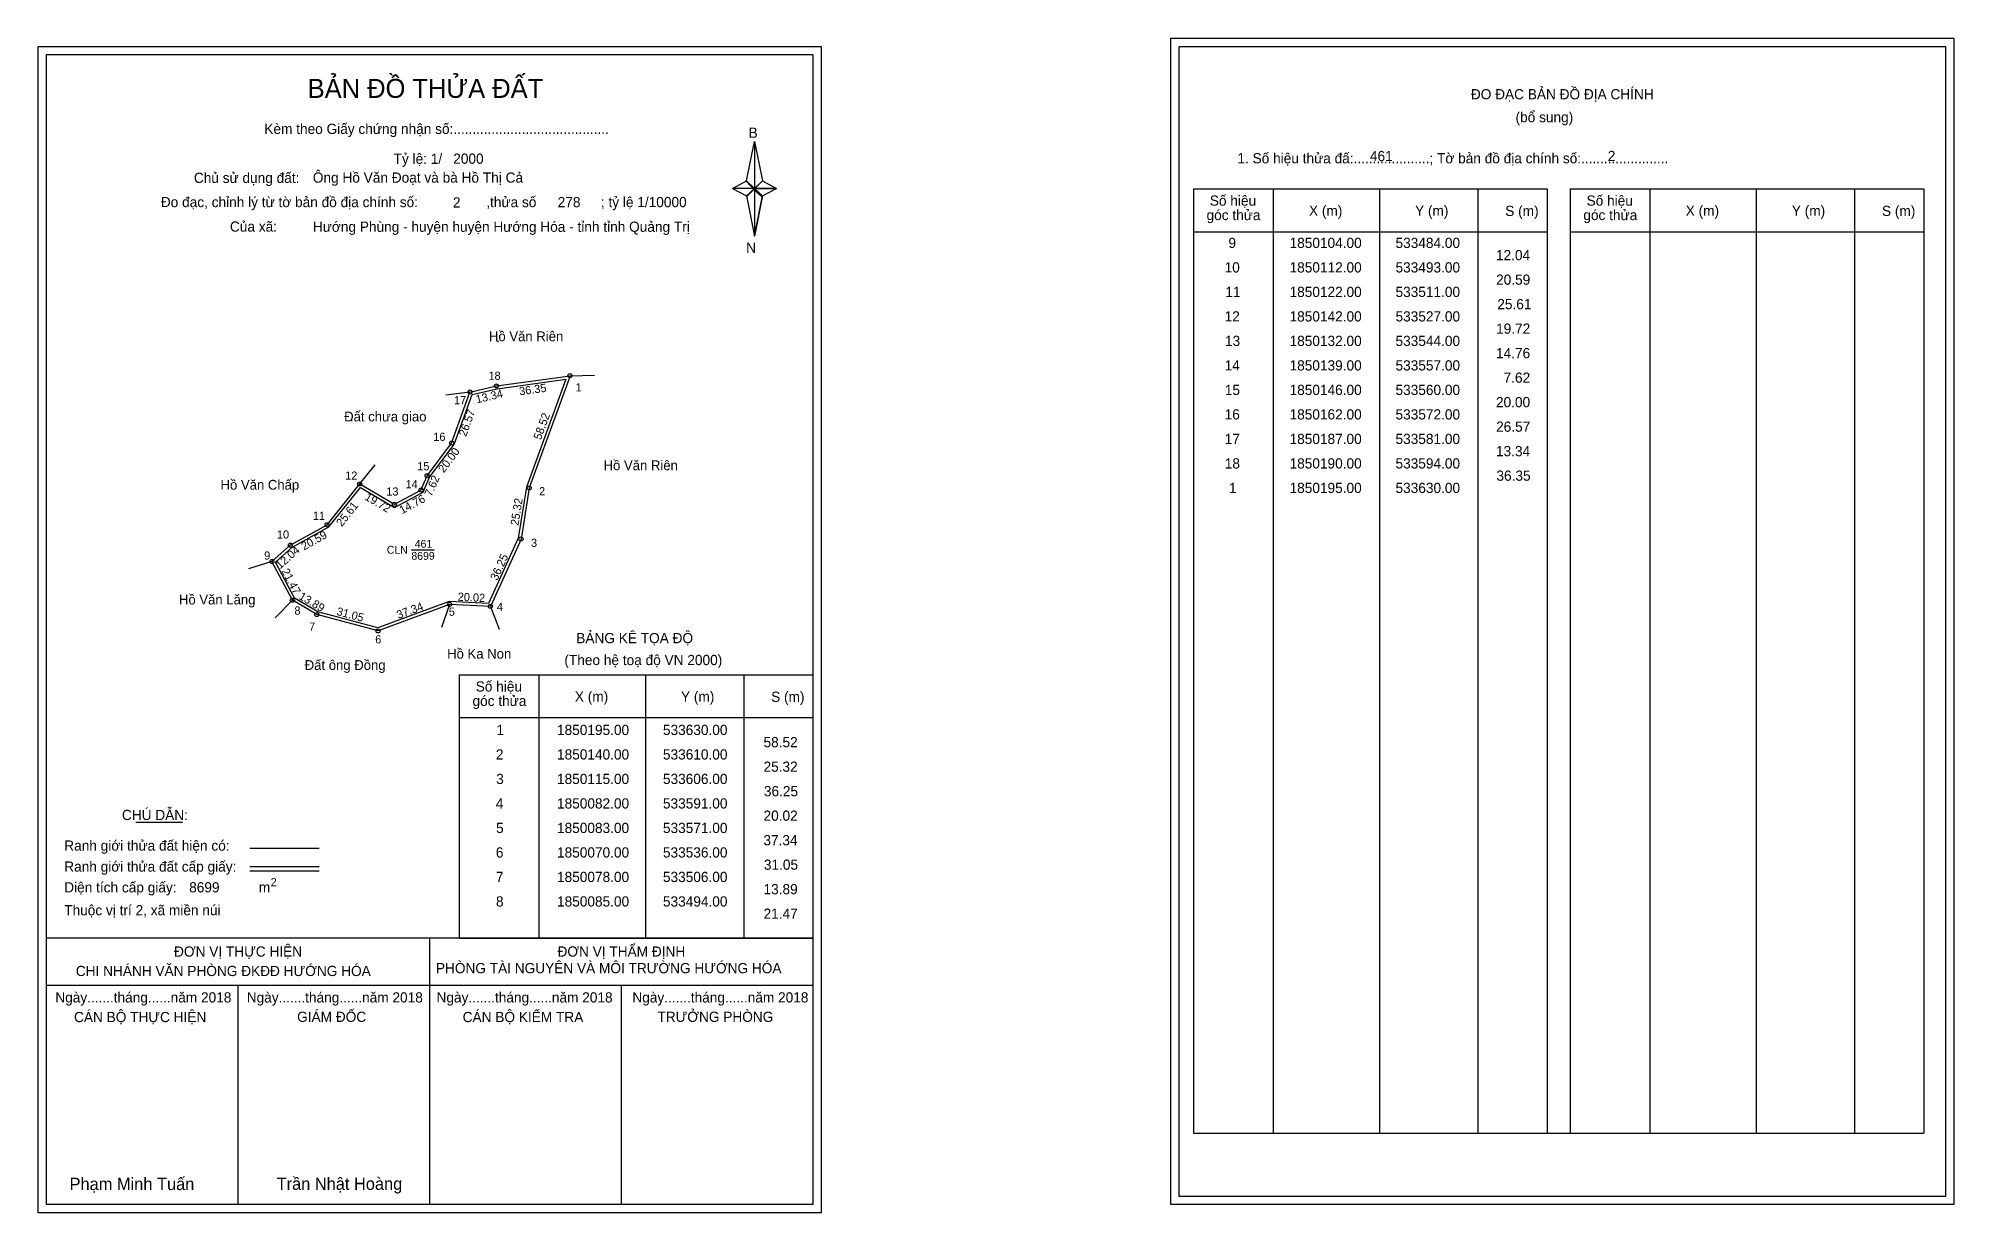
# Model space of a CAD drawing. Extents: x 533370 to 534308, y 1849785 to 1850360.
import ezdxf

# ---------------------------------------------------------------- set-up
doc = ezdxf.new("R2010")
doc.units = 0
for name, color, linetype in [('Level 1', 7, 'Continuous'), ('Level 10', 7, 'Continuous'), ('Level 11', 7, 'Continuous'), ('Level 13', 7, 'Continuous'), ('Level 27', 7, 'Continuous'), ('Level 3', 7, 'Continuous'), ('Level 36', 7, 'Continuous'), ('Level 49', 7, 'Continuous'), ('Level 53', 7, 'Continuous'), ('Level 55', 7, 'Continuous'), ('Level 6', 7, 'Continuous'), ('Level 60', 7, 'Continuous'), ('Level 63', 7, 'Continuous'), ('Level 9', 7, 'Continuous')]:
    doc.layers.add(name, color=color, linetype=linetype)

msp = doc.modelspace()

# ---------------------------------------------------------------- linework, layer by layer
at = {"layer": 'Level 1'}
for p, q in [((533373.59, 1850352.23), (533373.59, 1850352.23)), ((533928.24, 1850356.23), (533928.24, 1850356.23)), ((533716.44, 1850290.46), (533720.37, 1850309.74)), ((533720.37, 1850309.74), (533720.37, 1850286.69)), ((533720.37, 1850309.74), (533724.31, 1850290.46)), ((533709.55, 1850286.69), (533716.44, 1850290.46)), ((533716.44, 1850290.46), (533720.37, 1850286.69)), ((533720.08, 1850286.26), (533716.44, 1850290.02)), ((533720.37, 1850286.69), (533716.44, 1850283.01)), ((533724.01, 1850290.02), (533720.08, 1850286.26)), ((533720.08, 1850286.26), (533724.01, 1850290.02)), ((533724.31, 1850290.46), (533720.37, 1850286.69)), ((533720.37, 1850286.69), (533720.37, 1850263.29)), ((533720.37, 1850286.69), (533731.19, 1850286.69)), ((533720.37, 1850286.69), (533724.31, 1850283.01)), ((533724.31, 1850283.01), (533731.19, 1850286.69)), ((533935.3, 1850286.52), (534108.51, 1850286.52)), ((533974.48, 1849823.99), (533974.48, 1850286.52)), ((534026.63, 1849823.99), (534026.63, 1850286.52)), ((534074.57, 1850286.52), (534074.57, 1849823.99)), ((534108.51, 1850286.52), (534108.51, 1849823.99)), ((534119.82, 1850286.52), (534293.02, 1850286.52)), ((534159, 1849823.99), (534159, 1850286.52)), ((534211.14, 1849823.99), (534211.14, 1850286.52)), ((534259.09, 1850286.52), (534259.09, 1849823.99)), ((534293.02, 1850286.52), (534293.02, 1849823.99)), ((533720.08, 1850286.26), (533716.44, 1850282.57)), ((533716.44, 1850282.57), (533720.08, 1850286.26)), ((533716.44, 1850283.01), (533720.37, 1850263.29)), ((533724.01, 1850282.57), (533720.08, 1850286.26)), ((533724.31, 1850283.01), (533720.37, 1850263.29)), ((533935.3, 1850265.46), (534108.51, 1850265.46)), ((534119.82, 1850265.46), (534293.02, 1850265.46)), ((533575.78, 1850048.57), (533748.98, 1850048.57)), ((533614.96, 1849919.52), (533614.96, 1850048.57)), ((533667.1, 1849919.52), (533667.1, 1850048.57)), ((533715.05, 1850048.57), (533715.05, 1849919.52)), ((533575.78, 1850027.52), (533748.98, 1850027.52)), ((533417.43, 1849976.36), (533440.23, 1849976.36)), ((533473.16, 1849963.55), (533507.18, 1849963.55)), ((533473.16, 1849954.65), (533507.18, 1849954.65)), ((533473.16, 1849952.46), (533507.18, 1849952.46)), ((533587.25, 1849919.52), (533373.59, 1849919.52)), ((533748.98, 1849919.52), (533539.3, 1849919.52)), ((533561.29, 1849789.08), (533561.29, 1849919.52)), ((533575.78, 1849919.52), (533748.98, 1849919.52)), ((533748.99, 1849896.42), (533373.59, 1849896.42)), ((533467.44, 1849789.08), (533467.44, 1849896.42)), ((533655.14, 1849789.08), (533655.14, 1849896.42)), ((533935.3, 1849823.99), (534293.02, 1849823.99)), ((534303.64, 1849793.08), (534303.64, 1849793.08)), ((533748.98, 1849789.08), (533748.98, 1849789.08))]:
    msp.add_line(p, q, dxfattribs=at)
for points in [[(533716.44, 1850290.46), (533720.37, 1850309.74), (533720.37, 1850286.69)], [(533709.55, 1850286.69), (533716.44, 1850283.01), (533720.37, 1850286.69)], [(533720.37, 1850286.69), (533724.31, 1850290.46), (533731.19, 1850286.69)], [(533720.37, 1850286.69), (533720.37, 1850263.29), (533724.31, 1850283.01)]]:
    msp.add_lwpolyline(points, close=True, dxfattribs=at)
at = {"layer": 'Level 10'}
for points in [[(533494, 1850085), (533484, 1850104), (533493, 1850112), (533511, 1850122), (533527, 1850142), (533544, 1850132), (533557, 1850139), (533560, 1850146), (533572, 1850162), (533581, 1850187), (533594, 1850190), (533630, 1850195), (533610, 1850140), (533606, 1850115), (533591, 1850082), (533571, 1850083), (533536, 1850070), (533506, 1850078)], [(533495.05, 1850086.01), (533485.75, 1850103.68), (533493.81, 1850110.85), (533511.92, 1850120.91), (533527.34, 1850140.18), (533543.97, 1850130.39), (533558.09, 1850138), (533561.22, 1850145.29), (533573.25, 1850161.33), (533582.06, 1850185.81), (533594.25, 1850188.62), (533627.89, 1850193.29), (533608.64, 1850140.35), (533604.65, 1850115.41), (533590.12, 1850083.45), (533570.78, 1850084.41), (533535.93, 1850071.47), (533506.54, 1850079.3)]]:
    msp.add_lwpolyline(points, close=True, dxfattribs=at)
at = {"layer": 'Level 11'}
for centre in [(533630, 1850195), (533581, 1850187), (533594, 1850190), (533572, 1850162), (533560, 1850146), (533527, 1850142), (533557, 1850139), (533610, 1850140), (533544, 1850132), (533511, 1850122), (533493, 1850112), (533606, 1850115), (533484, 1850104), (533494, 1850085), (533494, 1850085), (533571, 1850083), (533591, 1850082), (533506, 1850078), (533536, 1850070)]:
    msp.add_circle(centre, 1, dxfattribs=at)
at = {"layer": 'Level 27'}
for p, q in [((533630, 1850195), (533642, 1850195.26)), ((533581, 1850187), (533569.1, 1850185.49)), ((533527, 1850142), (533534.5, 1850151.37)), ((533484, 1850104), (533472.55, 1850100.42)), ((533494, 1850085), (533485.67, 1850076.36)), ((533571, 1850083), (533567.13, 1850071.64)), ((533591, 1850082), (533595.31, 1850070.8))]:
    msp.add_line(p, q, dxfattribs=at)
at = {"layer": 'Level 3'}
for p, q in [((533935.3, 1850286.52), (533935.3, 1849823.99)), ((534119.82, 1850286.52), (534119.82, 1849823.99)), ((533575.78, 1850048.57), (533575.78, 1849919.52))]:
    msp.add_line(p, q, dxfattribs=at)
at = {"layer": 'Level 63'}
for points in [[(533369.59, 1850356.23), (533752.99, 1850356.23), (533752.99, 1849785.08), (533369.59, 1849785.08)], [(533373.59, 1850352.23), (533748.99, 1850352.23), (533748.99, 1849789.08), (533373.59, 1849789.08)], [(533924.24, 1850360.23), (534307.64, 1850360.23), (534307.64, 1849789.08), (533924.24, 1849789.08)], [(533928.24, 1850356.23), (534303.64, 1850356.23), (534303.64, 1849793.08), (533928.24, 1849793.08)]]:
    msp.add_lwpolyline(points, close=True, dxfattribs=at)
at = {"layer": 'Level 9'}
msp.add_line((533552.29, 1850109.71), (533563.41, 1850109.71), dxfattribs=at)

# ---------------------------------------------------------------- texts
at = {"layer": 'Level 1'}
for s, height, p in [('BẢN ĐỒ THỬA ĐẤT', 9.3313, (533501.52, 1850331.04)), ('ĐO ĐẠC BẢN ĐỒ ĐỊA CHÍNH', 5, (534071.19, 1850330.35)), ('(bổ sung)', 5, (534093.07, 1850319.11)), ('Kèm theo Giấy chứng nhận số:.........................................', 5, (533480.29, 1850313.38)), ('B', 5, (533717.46, 1850311.5)), ('1. Số hiệu thửa đấ:....................; Tờ bản đồ địa chính số:.......................', 5, (533956.85, 1850298.99)), ('Chủ sử dụng đất:', 5, (533445.77, 1850289.39)), ('Đo đạc, chỉnh lý từ tờ bản đồ địa chính số:                  ,thửa số                 ; tỷ lệ 1/10000', 5, (533429.6, 1850277.53)), ('Số hiệu', 5, (533943.33, 1850278.25)), ('X (m)', 5, (533991.9, 1850273.3)), ('Y (m)', 5, (534043.85, 1850273.3)), ('S (m)', 5, (534088.01, 1850273.2)), ('Số hiệu', 5, (534127.85, 1850278.25)), ('X (m)', 5, (534176.41, 1850273.3)), ('Y (m)', 5, (534228.37, 1850273.3)), ('S (m)', 5, (534272.52, 1850273.2)), ('Của xã:', 5, (533463.45, 1850265.53)), ('góc thửa', 5, (533941.75, 1850271.19)), ('góc thửa', 5, (534126.26, 1850271.19)), ('N', 5, (533716.26, 1850255.16)), ('BẢNG KÊ TỌA ĐỘ', 5, (533633.05, 1850063.98)), ('(Theo hệ toạ độ VN 2000)', 5, (533627.24, 1850053.26)), ('Số hiệu', 5, (533583.81, 1850040.31)), ('góc thửa', 5, (533582.23, 1850033.25)), ('X (m)', 5, (533632.37, 1850035.36)), ('Y (m)', 5, (533684.33, 1850035.36)), ('S (m)', 5, (533728.48, 1850035.26)), ('CHÚ DẪN:', 5, (533410.55, 1849977.37)), ('Ranh giới thửa đất hiện có:', 5, (533382.29, 1849962.37)), ('Ranh giới thửa đất cấp giấy:', 5, (533382.29, 1849952.09)), ('2', 4, (533483.39, 1849944.99)), ('Diện tích cấp giấy:', 5, (533382.29, 1849941.93)), ('m', 5, (533477.6, 1849941.97)), ('Thuộc vị trí 2, xã miền núi', 5, (533382.29, 1849930.73)), ('ĐƠN VỊ THỰC HIỆN', 5, (533436.06, 1849910.49)), ('ĐƠN VỊ THẨM ĐỊNH', 5, (533623.86, 1849910.49)), ('CHI NHÁNH VĂN PHÒNG ĐKĐĐ HƯỚNG HÓA', 5, (533387.97, 1849900.97)), ('PHÒNG TÀI NGUYÊN VÀ MÔI TRƯỜNG HƯỚNG HÓA', 5, (533564.31, 1849902.35)), ('Ngày.......tháng......năm 2018', 5, (533377.92, 1849888.02)), ('Ngày.......tháng......năm 2018', 5, (533471.67, 1849888.02)), ('Ngày.......tháng......năm 2018', 5, (533564.62, 1849888.02)), ('Ngày.......tháng......năm 2018', 5, (533660.53, 1849888.02)), ('CÁN BỘ THỰC HIỆN', 5, (533387.09, 1849878.39)), ('GIÁM ĐỐC', 5, (533496.35, 1849878.51)), ('CÁN BỘ KIỂM TRA', 5, (533577.43, 1849878.39)), ('TRƯỞNG PHÒNG', 5, (533672.81, 1849878.51)), ('Phạm Minh Tuấn', 6, (533384.91, 1849796.16)), ('Trần Nhật Hoàng', 6, (533486.29, 1849796.26))]:
    msp.add_text(s, height=height, dxfattribs=at).set_placement(p)
at = {"layer": 'Level 11'}
msp.add_text('Tỷ lệ: 1/', height=5, dxfattribs=at).set_placement((533543.6, 1850298.75))
at = {"layer": 'Level 13'}
for s, p in [('CLN', (533540.27, 1850107.79)), ('8699', (533552.3, 1850104.84)), ('461', (533553.94, 1850110.73))]:
    msp.add_text(s, height=3.84, dxfattribs=at).set_placement(p)
at = {"layer": 'Level 36'}
for p in [(533593.6, 1850211.29), (533521.82, 1850172.6)]:
    msp.add_text('.', height=6, dxfattribs=at).set_placement(p)
at = {"layer": 'Level 49'}
for s, rotation, p in [('13.34', 12.99462, (533584.37, 1850181.42)), ('36.35', 7.90716, (533605.39, 1850185.33)), ('26.57', 70.20112, (533579.1, 1850164.93)), ('58.52', 70.01689, (533615.69, 1850163.26)), ('20.00', 53.1301, (533568.22, 1850147.14)), ('7.62', 66.80141, (533562.17, 1850135.51)), ('19.72', 329.53446, (533529.1, 1850134.54)), ('14.76', 28.30076, (533547.73, 1850127.11)), ('25.61', 51.34019, (533518.19, 1850120.78)), ('25.32', 80.90972, (533604.73, 1850121.45)), ('20.59', 29.0546, (533499.74, 1850109.35)), ('12.04', 41.63354, (533488.01, 1850100.1)), ('21.47', 297.75854, (533488.56, 1850099.29)), ('36.25', 65.55605, (533594.34, 1850094.38)), ('13.89', 329.74356, (533496.8, 1850085.82)), ('31.05', 345.06858, (533515.4, 1850077.86)), ('37.34', 20.37644, (533545.98, 1850075.79)), ('20.02', 357.13759, (533574.93, 1850084.8))]:
    msp.add_text(s, height=4, rotation=rotation, dxfattribs=at).set_placement(p)
at = {"layer": 'Level 53'}
for s, p in [('9', (533952.45, 1850257.54)), ('1850104.00', (533982.39, 1850257.54)), ('533484.00', (534034.28, 1850257.54)), ('10', (533950.58, 1850245.54)), ('1850112.00', (533982.39, 1850245.54)), ('533493.00', (534034.28, 1850245.54)), ('12.04', (534083.48, 1850251.54)), ('20.59', (534083.54, 1850239.54)), ('11', (533950.9, 1850233.54)), ('1850122.00', (533982.39, 1850233.54)), ('533511.00', (534034.28, 1850233.54)), ('25.61', (534084.13, 1850227.54)), ('12', (533950.6, 1850221.54)), ('1850142.00', (533982.39, 1850221.54)), ('533527.00', (534034.28, 1850221.54)), ('13', (533950.76, 1850209.54)), ('1850132.00', (533982.39, 1850209.54)), ('533544.00', (534034.28, 1850209.54)), ('19.72', (534083.53, 1850215.54)), ('14', (533950.58, 1850197.54)), ('1850139.00', (533982.39, 1850197.54)), ('533557.00', (534034.28, 1850197.54)), ('14.76', (534083.5, 1850203.54)), ('7.62', (534087.22, 1850191.54)), ('15', (533950.69, 1850185.54)), ('1850146.00', (533982.39, 1850185.54)), ('533560.00', (534034.28, 1850185.54)), ('20.00', (534083.48, 1850179.54)), ('16', (533950.59, 1850173.54)), ('1850162.00', (533982.39, 1850173.54)), ('533572.00', (534034.28, 1850173.54)), ('17', (533950.61, 1850161.54)), ('1850187.00', (533982.39, 1850161.54)), ('533581.00', (534034.28, 1850161.54)), ('26.57', (534083.55, 1850167.54)), ('13.34', (534083.48, 1850155.54)), ('18', (533950.66, 1850149.54)), ('1850190.00', (533982.39, 1850149.54)), ('533594.00', (534034.28, 1850149.54)), ('36.35', (534083.71, 1850143.54)), ('1', (533952.75, 1850137.54)), ('1850195.00', (533982.39, 1850137.54)), ('533630.00', (534034.28, 1850137.54)), ('1', (533593.98, 1850019.02)), ('1850195.00', (533623.62, 1850019.02)), ('533630.00', (533675.5, 1850019.02)), ('58.52', (533724.76, 1850013.02)), ('2', (533593.68, 1850007.02)), ('1850140.00', (533623.62, 1850007.02)), ('533610.00', (533675.5, 1850007.02)), ('25.32', (533724.76, 1850001.02)), ('3', (533593.83, 1849995.02)), ('1850115.00', (533623.62, 1849995.02)), ('533606.00', (533675.5, 1849995.02)), ('4', (533593.65, 1849983.02)), ('1850082.00', (533623.62, 1849983.02)), ('533591.00', (533675.5, 1849983.02)), ('36.25', (533724.94, 1849989.02)), ('20.02', (533724.76, 1849977.02)), ('5', (533593.77, 1849971.02)), ('1850083.00', (533623.62, 1849971.02)), ('533571.00', (533675.5, 1849971.02)), ('37.34', (533724.7, 1849965.02)), ('6', (533593.66, 1849959.02)), ('1850070.00', (533623.62, 1849959.02)), ('533536.00', (533675.5, 1849959.02)), ('31.05', (533724.94, 1849953.02)), ('7', (533593.69, 1849947.02)), ('1850078.00', (533623.62, 1849947.02)), ('533506.00', (533675.5, 1849947.02)), ('8', (533593.73, 1849935.02)), ('1850085.00', (533623.62, 1849935.02)), ('533494.00', (533675.5, 1849935.02)), ('13.89', (533724.76, 1849941.02)), ('21.47', (533724.78, 1849929.02))]:
    msp.add_text(s, height=5, dxfattribs=at).set_placement(p)
at = {"layer": 'Level 55'}
for s, height, p in [('462', 0.22, (533629.76, 1850194.78)), ('1', 0.8, (533629.78, 1850195)), ('0', 0.22, (533629.92, 1850194.78)), ('17', 0.8, (533580.44, 1850187)), ('0', 0.22, (533580.92, 1850186.78)), ('0', 0.22, (533580.92, 1850186.78)), ('18', 0.8, (533593.44, 1850190)), ('0', 0.22, (533593.92, 1850189.78)), ('16', 0.8, (533571.43, 1850162)), ('0', 0.22, (533571.92, 1850161.78)), ('15', 0.8, (533559.45, 1850146)), ('0', 0.22, (533559.92, 1850145.78)), ('12', 0.8, (533526.43, 1850142)), ('0', 0.22, (533526.92, 1850141.78)), ('0', 0.22, (533526.92, 1850141.78)), ('0', 0.22, (533526.92, 1850141.78)), ('14', 0.8, (533556.43, 1850139)), ('0', 0.22, (533556.92, 1850138.78)), ('462', 0.22, (533609.76, 1850139.78)), ('2', 0.8, (533609.73, 1850140)), ('13', 0.8, (533543.46, 1850132)), ('0', 0.22, (533543.92, 1850131.78)), ('11', 0.8, (533510.48, 1850122)), ('0', 0.22, (533510.92, 1850121.78)), ('0', 0.22, (533510.92, 1850121.78)), ('10', 0.8, (533492.43, 1850112)), ('0', 0.22, (533492.92, 1850111.78)), ('0', 0.22, (533492.92, 1850111.78)), ('462', 0.22, (533605.76, 1850114.78)), ('3', 0.8, (533605.75, 1850115)), ('9', 0.8, (533483.73, 1850104)), ('0', 0.22, (533483.92, 1850103.78)), ('0', 0.22, (533483.92, 1850103.78)), ('0', 0.22, (533483.92, 1850103.78)), ('0', 0.22, (533483.92, 1850103.78)), ('8', 0.8, (533493.74, 1850085)), ('0', 0.22, (533493.92, 1850084.78)), ('0', 0.22, (533493.92, 1850084.78)), ('0', 0.22, (533493.92, 1850084.78)), ('5', 0.8, (533570.74, 1850083)), ('0', 0.22, (533570.92, 1850082.78)), ('0', 0.22, (533570.92, 1850082.78)), ('4', 0.8, (533590.72, 1850082)), ('462', 0.22, (533590.76, 1850081.78)), ('0', 0.22, (533590.92, 1850081.78)), ('7', 0.8, (533505.73, 1850078)), ('0', 0.22, (533505.92, 1850077.78)), ('6', 0.8, (533535.73, 1850070)), ('0', 0.22, (533535.92, 1850069.78))]:
    msp.add_text(s, height=height, dxfattribs=at).set_placement(p)
at = {"layer": 'Level 6'}
for s, p in [('461', (534021.75, 1850300.07)), ('2', (534138.24, 1850300.11)), ('Ông Hồ Văn Đoạt và bà Hồ Thị Cả', (533504.04, 1850289.53)), ('2000', (533572.8, 1850298.79)), ('2', (533572.64, 1850277.35)), ('278', (533623.96, 1850277.51)), ('Hướng Phùng - huyện huyện Hướng Hóa - tỉnh tỉnh Quảng Trị', (533504.06, 1850265.45)), ('8699', (533443.47, 1849941.94))]:
    msp.add_text(s, height=5, dxfattribs=at).set_placement(p)
at = {"layer": 'Level 60'}
for s, p in [('Hồ Văn Riên', (533590.29, 1850211.89)), ('Đất chưa giao', (533519.36, 1850172.6)), ('Hồ Văn Riên', (533646.42, 1850148.7)), ('Hồ Văn Chấp', (533458.83, 1850139.16)), ('Hồ Văn Lăng', (533438.46, 1850082.96)), ('Hồ Ka Non', (533569.81, 1850056.42)), ('Đất ông Đồng', (533500.06, 1850050.88))]:
    msp.add_text(s, height=4.8, dxfattribs=at).set_placement(p)
at = {"layer": 'Level 9'}
for s, p in [('18', (533590.05, 1850192.97)), ('17', (533573.18, 1850181)), ('1', (533632.74, 1850187.3)), ('16', (533563.04, 1850163.07)), ('12', (533519.88, 1850144.05)), ('15', (533555.17, 1850148.67)), ('13', (533540.02, 1850136.28)), ('14', (533549.42, 1850139.84)), ('2', (533614.84, 1850136.39)), ('11', (533504.02, 1850124.39)), ('10', (533486.45, 1850115.22)), ('9', (533480.21, 1850104.92)), ('3', (533610.9, 1850111.15)), ('8', (533495.01, 1850077.97)), ('5', (533570.61, 1850077.42)), ('4', (533594.18, 1850079.81)), ('7', (533502.2, 1850070.09)), ('6', (533534.6, 1850063.88))]:
    msp.add_text(s, height=4, dxfattribs=at).set_placement(p)

doc.saveas('drawing.dxf')
